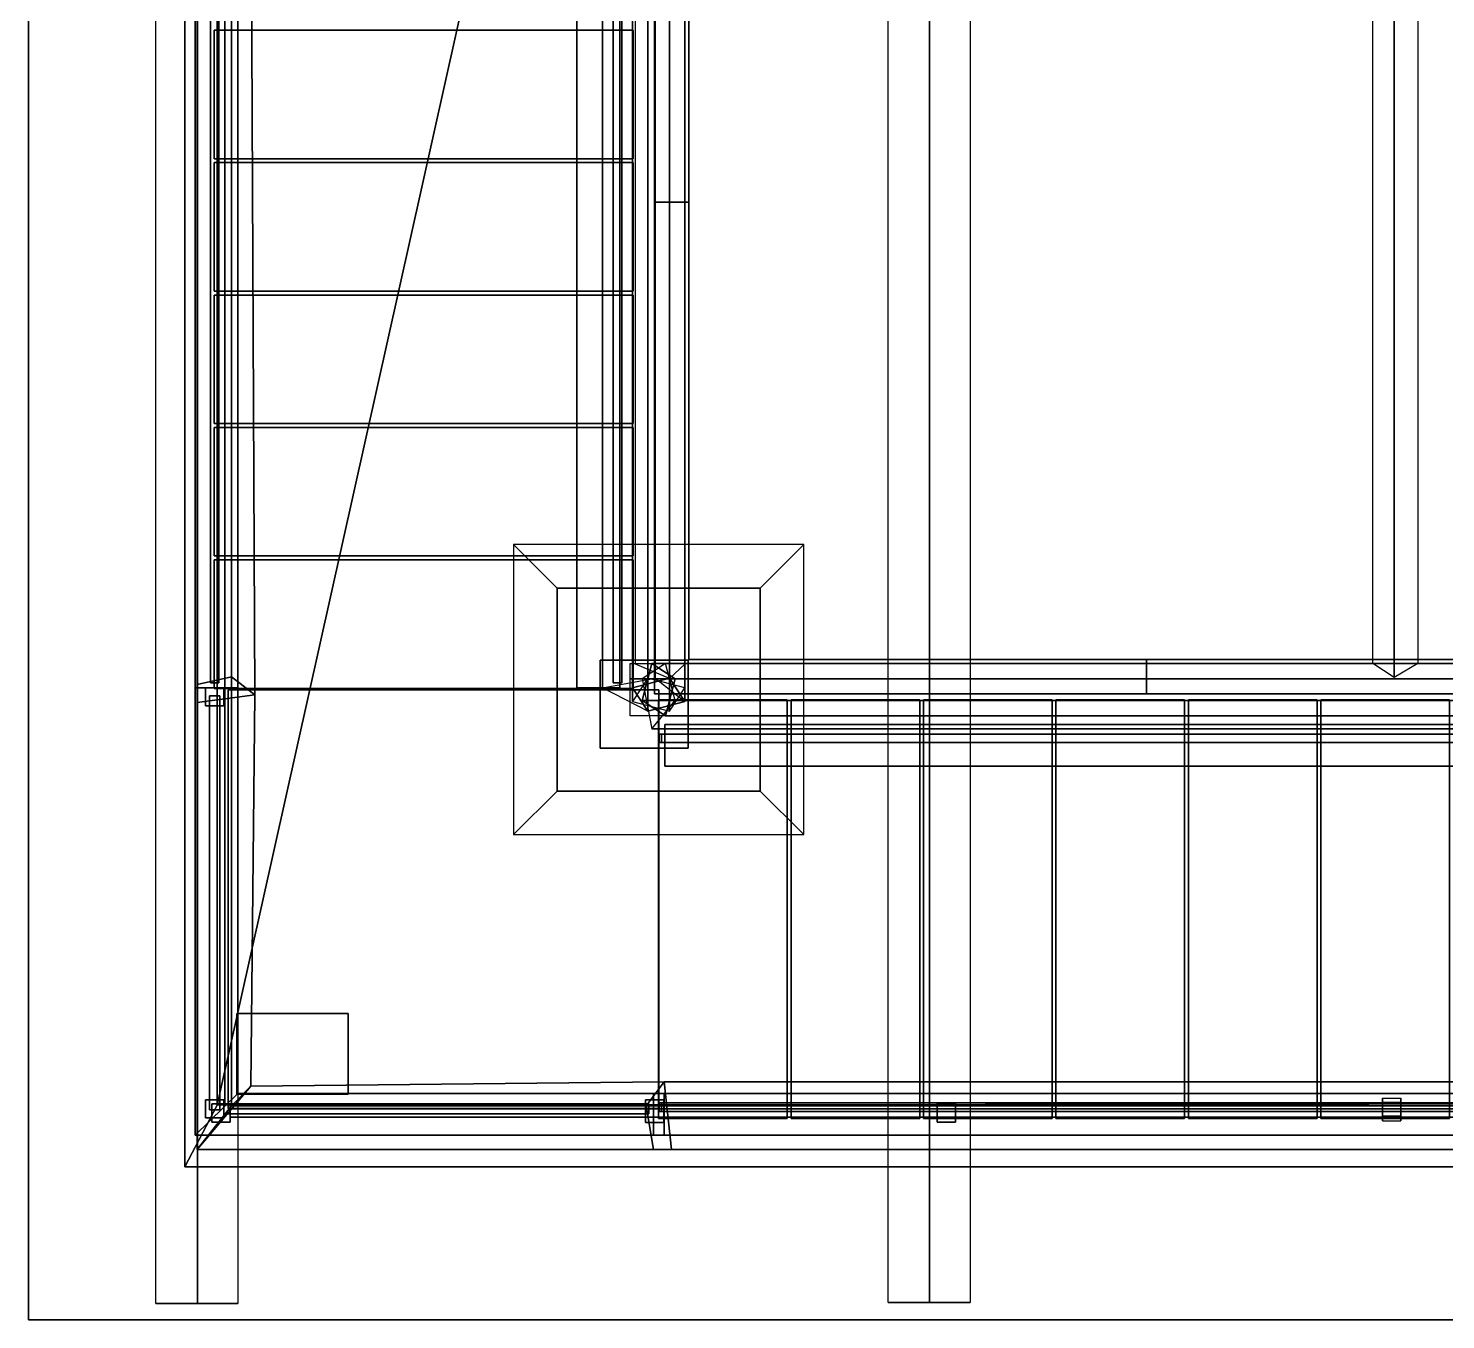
# Model space of a CAD drawing. Extents: x -2.11 to 2.11, y -2.11 to 2.11.
# Drawn here: x -2.111 to 0.096, y -2.111 to -0.099 of the extents above; entities that cross this region are included whole.
import ezdxf

# ---------------------------------------------------------------- set-up
doc = ezdxf.new("R2010")
doc.units = 0

msp = doc.modelspace()

# ---------------------------------------------------------------- linework, layer by layer
for points in [[(-2.1109, 2.1109, 8.2671), (2.1109, 2.1109, 8.2671), (2.1109, -2.111, 8.2671), (-2.1109, -2.111, 8.2671)], [(-2.1109, 2.1109, 8.3197), (-2.1109, 2.1109, 8.2671), (-2.1109, -2.111, 8.2671), (-2.1109, -2.111, 8.3197)], [(2.1109, 2.1109, 8.3197), (-2.1109, 2.1109, 8.3197), (-2.1109, -2.111, 8.3197), (2.1109, -2.111, 8.3197)], [(-1.9124, -2.0859, 8.2575), (-1.9124, 2.0894, 8.2575), (-1.8478, 2.0894, 8.2093), (-1.8478, -2.0859, 8.2093)], [(-1.8478, -2.0859, 8.2093), (-1.8478, 2.0894, 8.2093), (-1.7847, 2.0894, 8.2575), (-1.7847, -2.0859, 8.2575)], [(-0.7723, -2.0845, 8.2635), (-0.7723, 2.0908, 8.2635), (-0.7076, 2.0908, 8.2152), (-0.7076, -2.0845, 8.2152)], [(-0.7076, -2.0845, 8.2152), (-0.7076, 2.0908, 8.2152), (-0.6445, 2.0908, 8.2635), (-0.6445, -2.0845, 8.2635)], [(-1.8674, 1.8369, 6.4598), (-1.8674, -1.8728, 6.4598), (-1.8171, -1.7767, 6.4799), (-1.8171, 1.7829, 6.4799)], [(-1.8674, 1.8369, 6.4115), (-1.8674, -1.8728, 6.4115), (-1.8674, -1.8728, 6.4598), (-1.8674, 1.8369, 6.4598)], [(-1.8171, 1.7606, 6.4568), (-1.8171, -1.7767, 6.4568), (-1.8674, -1.8728, 6.4115), (-1.8674, 1.8369, 6.4115)], [(-1.8513, 1.8312, 7.0367), (-1.8513, -1.8234, 7.0367), (-1.7846, -1.7585, 7.0367), (-1.7846, 1.7604, 7.0367)], [(-1.8513, 1.8312, 6.9723), (-1.8513, -1.8234, 6.9723), (-1.8513, -1.8234, 7.0367), (-1.8513, 1.8312, 7.0367)], [(-1.7846, 1.7604, 6.9723), (-1.7846, -1.7585, 6.9723), (-1.8513, -1.8234, 6.9723), (-1.8513, 1.8312, 6.9723)], [(-1.8171, -1.7767, 6.4449), (-1.8171, -1.7767, 6.5051), (-1.8171, 1.7892, 6.5051), (-1.8171, 1.7892, 6.4449)], [(-1.8171, 1.7892, 6.4449), (-1.1615, 1.1656, 6.4449), (-1.8171, -1.7767, 6.4449)], [(-1.8171, 1.7892, 6.5051), (-1.8171, -1.7767, 6.5051), (-1.1615, 1.1656, 6.5051)], [(-1.8051, 1.7787, 6.7456), (-1.8051, -1.7748, 6.7456), (-1.817, -1.7748, 6.7456), (-1.817, 1.7787, 6.7456)], [(-1.817, 1.7787, 6.7456), (-1.817, -1.7748, 6.7456), (-1.817, -1.7748, 6.8845), (-1.817, 1.7787, 6.8845)], [(-1.8051, -1.7748, 6.8845), (-1.8051, 1.7787, 6.8845), (-1.817, 1.7787, 6.8845), (-1.817, -1.7748, 6.8845)], [(-1.8051, 1.7787, 6.5706), (-1.8051, -1.7748, 6.5706), (-1.817, -1.7748, 6.5706), (-1.817, 1.7787, 6.5706)], [(-1.817, 1.7787, 6.5706), (-1.817, -1.7748, 6.5706), (-1.817, -1.7748, 6.7095), (-1.817, 1.7787, 6.7095)], [(-1.8051, -1.7748, 6.7095), (-1.8051, 1.7787, 6.7095), (-1.817, 1.7787, 6.7095), (-1.817, -1.7748, 6.7095)], [(-1.8051, 1.7787, 6.8845), (-1.8051, -1.7748, 6.8845), (-1.8051, -1.7748, 6.7456), (-1.8051, 1.7787, 6.7456)], [(-1.8051, 1.7787, 6.7095), (-1.8051, -1.7748, 6.7095), (-1.8051, -1.7748, 6.5706), (-1.8051, 1.7787, 6.5706)], [(-1.7846, 1.7604, 7.0367), (-1.7846, -1.7585, 7.0367), (-1.7846, -1.7585, 6.9723), (-1.7846, 1.7604, 6.9723)], [(-1.2167, -1.1266, 2.5074), (-1.1348, -1.1114, 2.5617), (-1.1348, 1.1705, 1.2394), (-1.2167, 1.1554, 1.1988)], [(-1.1702, -1.1266, 5.1357), (-1.1702, 1.1554, 6.458), (-1.1126, 1.1705, 6.4401), (-1.1126, -1.1114, 5.1178)], [(-1.1702, -1.148, 2.5438), (-1.1702, 1.1339, 3.8661), (-1.1464, 1.1705, 3.8229), (-1.1464, -1.1114, 2.5005)], [(-1.1464, -1.1114, 2.5005), (-1.1464, 1.1705, 3.8229), (-1.0887, 1.1554, 3.8408), (-1.0887, -1.1266, 2.5185)], [(-1.1348, -1.1114, 2.5617), (-1.0887, -1.148, 2.5185), (-1.0887, 1.1339, 1.1961), (-1.1348, 1.1705, 1.2394)], [(-1.1126, -1.1114, 5.1178), (-1.1126, 1.1705, 6.4401), (-1.0887, 1.1339, 6.4834), (-1.0887, -1.148, 5.161)], [(-1.8479, 1.1375, 1.2236), (-1.8479, -1.1216, 2.5323), (-1.7944, -1.1098, 2.5499), (-1.7944, 1.1493, 1.2412)], [(1.7698, 1.1656, 6.4449), (1.7698, -1.7735, 6.4449), (-1.8171, -1.7767, 6.4449), (-1.1615, 1.1656, 6.4449)], [(1.7698, -1.7735, 6.5051), (1.7698, 1.1656, 6.5051), (-1.1615, 1.1656, 6.5051), (-1.8171, -1.7767, 6.5051)], [(-1.7944, 1.1493, 1.2412), (-1.7944, -1.1098, 2.5499), (-1.7584, -1.1377, 2.5074), (-1.7685, 1.1213, 1.1988)], [(-1.1464, -1.1632, 2.5005), (-1.2167, -1.1266, 2.5074), (-1.2167, 1.1554, 1.1988), (-1.1464, 1.1188, 1.1782)], [(-1.1464, -1.1632, 5.179), (-1.1464, 1.1188, 6.5013), (-1.1702, 1.1554, 6.458), (-1.1702, -1.1266, 5.1357)], [(-1.0887, -1.1266, 2.5185), (-1.0887, 1.1554, 3.8408), (-1.1126, 1.1188, 3.8841), (-1.1126, -1.1632, 2.5617)], [(-1.8513, 1.1276, 1.8021), (-1.8513, -1.1265, 3.1173), (-1.7846, -1.1265, 3.1173), (-1.7846, 1.1276, 1.8021)], [(-1.8513, 1.1276, 1.742), (-1.8513, -1.1265, 3.0442), (-1.8513, -1.1265, 3.1173), (-1.8513, 1.1276, 1.8021)], [(-1.7846, 1.1276, 1.742), (-1.7846, -1.1265, 3.0442), (-1.8513, -1.1265, 3.0442), (-1.8513, 1.1276, 1.742)], [(-1.8479, 1.1095, 1.1812), (-1.8479, -1.1494, 2.4871), (-1.8479, -1.1216, 2.5323), (-1.8479, 1.1375, 1.2236)], [(-1.8274, -1.1189, 2.8067), (-1.8274, -1.1185, 2.9496), (-1.8274, 1.1433, 1.639), (-1.8274, 1.1396, 1.498)], [(-1.8142, 1.1433, 1.639), (-1.8274, 1.1433, 1.639), (-1.8274, -1.1185, 2.9496), (-1.8142, -1.1185, 2.9496)], [(-1.8274, -1.1191, 2.6201), (-1.8274, -1.1187, 2.7631), (-1.8274, 1.1432, 1.4524), (-1.8274, 1.1394, 1.3114)], [(-1.8142, 1.1432, 1.4524), (-1.8274, 1.1432, 1.4524), (-1.8274, -1.1187, 2.7631), (-1.8142, -1.1187, 2.7631)], [(-1.8142, -1.1189, 2.8067), (-1.8274, -1.1189, 2.8067), (-1.8274, 1.1396, 1.498), (-1.8142, 1.1396, 1.498)], [(-1.8142, -1.1191, 2.6201), (-1.8274, -1.1191, 2.6201), (-1.8274, 1.1394, 1.3114), (-1.8142, 1.1394, 1.3114)], [(-1.8142, -1.1185, 2.9496), (-1.8142, -1.1189, 2.8067), (-1.8142, 1.1396, 1.498), (-1.8142, 1.1433, 1.639)], [(-1.8142, -1.1187, 2.7631), (-1.8142, -1.1191, 2.6201), (-1.8142, 1.1394, 1.3114), (-1.8142, 1.1432, 1.4524)], [(-1.7846, 1.1276, 1.8021), (-1.7846, -1.1265, 3.1173), (-1.7846, -1.1265, 3.0442), (-1.7846, 1.1276, 1.742)], [(-1.1902, 1.1276, 1.742), (-1.1902, -1.1265, 3.0442), (-1.2569, -1.1265, 3.0442), (-1.2569, 1.1276, 1.742)], [(-1.2569, 1.1276, 1.742), (-1.2569, -1.1265, 3.0442), (-1.2569, -1.1265, 3.1173), (-1.2569, 1.1276, 1.8021)], [(-1.2569, 1.1276, 1.8021), (-1.2569, -1.1265, 3.1173), (-1.1902, -1.1265, 3.1173), (-1.1902, 1.1276, 1.8021)], [(-1.1869, 1.1433, 1.639), (-1.2001, 1.1433, 1.639), (-1.2001, -1.1185, 2.9496), (-1.1869, -1.1185, 2.9496)], [(-1.2001, -1.1189, 2.8067), (-1.2001, -1.1185, 2.9496), (-1.2001, 1.1433, 1.639), (-1.2001, 1.1396, 1.498)], [(-1.1869, 1.1432, 1.4524), (-1.2001, 1.1432, 1.4524), (-1.2001, -1.1187, 2.7631), (-1.1869, -1.1187, 2.7631)], [(-1.2001, -1.1191, 2.6201), (-1.2001, -1.1187, 2.7631), (-1.2001, 1.1432, 1.4524), (-1.2001, 1.1394, 1.3114)], [(-1.1869, -1.1189, 2.8067), (-1.2001, -1.1189, 2.8067), (-1.2001, 1.1396, 1.498), (-1.1869, 1.1396, 1.498)], [(-1.1869, -1.1191, 2.6201), (-1.2001, -1.1191, 2.6201), (-1.2001, 1.1394, 1.3114), (-1.1869, 1.1394, 1.3114)], [(-1.1902, 1.1276, 1.8021), (-1.1902, -1.1265, 3.1173), (-1.1902, -1.1265, 3.0442), (-1.1902, 1.1276, 1.742)], [(-1.1869, -1.1185, 2.9496), (-1.1869, -1.1189, 2.8067), (-1.1869, 1.1396, 1.498), (-1.1869, 1.1433, 1.639)], [(-1.1869, -1.1187, 2.7631), (-1.1869, -1.1191, 2.6201), (-1.1869, 1.1394, 1.3114), (-1.1869, 1.1432, 1.4524)], [(-1.1126, -1.1632, 2.5617), (-1.1126, 1.1188, 3.8841), (-1.1702, 1.1339, 3.8661), (-1.1702, -1.148, 2.5438)], [(-1.0887, -1.148, 2.5185), (-1.1464, -1.1632, 2.5005), (-1.1464, 1.1188, 1.1782), (-1.0887, 1.1339, 1.1961)], [(-1.0887, -1.148, 5.161), (-1.0887, 1.1339, 6.4834), (-1.1464, 1.1188, 6.5013), (-1.1464, -1.1632, 5.179)], [(-1.1361, 1.1362, 8.2964), (-1.1361, 0.3697, 7.7148), (-1.1361, -0.3699, 7.7148), (-1.1361, -1.1363, 8.2964)], [(-1.7685, 1.1213, 1.1988), (-1.7584, -1.1377, 2.5074), (-1.8479, -1.1494, 2.4871), (-1.8479, 1.1095, 1.1812)], [(-1.1656, -1.0896, 6.4449), (-1.1656, 1.0865, 6.4449), (-1.1126, 1.1068, 6.4155), (-1.1126, -1.1124, 6.4155)], [(-1.1126, -1.1124, 6.4155), (-1.1126, 1.1068, 6.4155), (-1.0887, 1.0865, 6.4449), (-1.0887, -1.0896, 6.4449)], [(0.0159, 1.109, 6.4203), (0.0159, -1.1105, 6.4203), (-0.0173, -1.0886, 6.4449), (-0.0173, 1.089, 6.4449)], [(0.0525, 1.089, 6.4449), (0.0525, -1.0886, 6.4449), (0.0159, -1.1105, 6.4203), (0.0159, 1.109, 6.4203)], [(-1.1464, 1.0834, 1.2562), (-1.1702, 1.0834, 1.2086), (-1.1702, -1.0834, 1.2086), (-1.1464, -1.0834, 1.2562)], [(-1.1702, 1.0834, 1.2086), (-1.1126, 1.0834, 1.1888), (-1.1126, -1.0834, 1.1888), (-1.1702, -1.0834, 1.2086)], [(-1.1126, 1.0834, 2.5649), (-1.1702, 1.0834, 2.5451), (-1.1702, -1.0834, 2.5451), (-1.1126, -1.0834, 2.5649)], [(-1.1702, 1.0834, 2.5451), (-1.1464, 1.0834, 2.4974), (-1.1464, -1.0834, 2.4974), (-1.1702, -1.0834, 2.5451)], [(-1.1126, 1.0834, 3.8735), (-1.1702, 1.0834, 3.8537), (-1.1702, -1.0834, 3.8537), (-1.1126, -1.0834, 3.8735)], [(-1.1702, 1.0834, 3.8537), (-1.1464, 1.0834, 3.806), (-1.1464, -1.0834, 3.806), (-1.1702, -1.0834, 3.8537)], [(-1.1464, 1.0834, 5.1821), (-1.1702, 1.0834, 5.1344), (-1.1702, -1.0834, 5.1344), (-1.1464, -1.0834, 5.1821)], [(-1.1702, 1.0834, 5.1344), (-1.1126, 1.0834, 5.1146), (-1.1126, -1.0834, 5.1146), (-1.1702, -1.0834, 5.1344)], [(-1.1464, -1.1632, 5.1178), (-1.1702, -1.1266, 5.161), (-1.1702, 1.0834, 3.8387), (-1.1464, 1.0834, 3.7954)], [(-1.1702, -1.1266, 5.161), (-1.1126, -1.1114, 5.179), (-1.1126, 1.0834, 3.8566), (-1.1702, 1.0834, 3.8387)], [(-1.0887, 1.0834, 1.2365), (-1.1464, 1.0834, 1.2562), (-1.1464, -1.0834, 1.2562), (-1.0887, -1.0834, 1.2365)], [(-1.1464, 1.0834, 2.4974), (-1.0887, 1.0834, 2.5172), (-1.0887, -1.0834, 2.5172), (-1.1464, -1.0834, 2.4974)], [(-1.1464, 1.0834, 3.806), (-1.0887, 1.0834, 3.8258), (-1.0887, -1.0834, 3.8258), (-1.1464, -1.0834, 3.806)], [(-1.0887, 1.0834, 5.1623), (-1.1464, 1.0834, 5.1821), (-1.1464, -1.0834, 5.1821), (-1.0887, -1.0834, 5.1623)], [(-1.0887, -1.148, 5.1357), (-1.1464, -1.1632, 5.1178), (-1.1464, 1.0834, 3.7954), (-1.0887, 1.0834, 3.8134)], [(-1.1126, 1.0834, 1.1888), (-1.0887, 1.0834, 1.2365), (-1.0887, -1.0834, 1.2365), (-1.1126, -1.0834, 1.1888)], [(-1.0887, 1.0834, 2.5172), (-1.1126, 1.0834, 2.5649), (-1.1126, -1.0834, 2.5649), (-1.0887, -1.0834, 2.5172)], [(-1.0887, 1.0834, 3.8258), (-1.1126, 1.0834, 3.8735), (-1.1126, -1.0834, 3.8735), (-1.0887, -1.0834, 3.8258)], [(-1.1126, 1.0834, 5.1146), (-1.0887, 1.0834, 5.1623), (-1.0887, -1.0834, 5.1623), (-1.1126, -1.0834, 5.1146)], [(-1.1126, -1.1114, 5.179), (-1.0887, -1.148, 5.1357), (-1.0887, 1.0834, 3.8134), (-1.1126, 1.0834, 3.8566)], [(-1.0825, -1.0826, 8.0827), (-1.0825, -0.3699, 7.7148), (-1.0825, 0.3697, 7.7148), (-1.0825, 1.0825, 8.0827)], [(-1.0825, -1.0826, 8.0827), (-1.0825, 1.0825, 8.0827), (1.0825, 1.0825, 8.0827), (1.0825, -1.0826, 8.0827)], [(-1.1361, -0.3699, 7.7148), (-1.1361, 0.3697, 7.7148), (-1.0825, 0.3697, 7.7148), (-1.0825, -0.3699, 7.7148)], [(-1.169, -0.3026, 1.9668), (-1.8214, -0.3026, 1.9668), (-1.8214, -0.1023, 1.9668), (-1.169, -0.1023, 1.9668)], [(-1.8214, -0.1023, 1.9668), (-1.8214, -0.1023, 2.0163), (-1.169, -0.1023, 2.0163), (-1.169, -0.1023, 1.9668)], [(-1.8214, -0.3026, 2.0163), (-1.169, -0.3026, 2.0163), (-1.169, -0.1023, 2.0163), (-1.8214, -0.1023, 2.0163)], [(-1.8214, -0.3026, 1.9668), (-1.8214, -0.3026, 2.0163), (-1.8214, -0.1023, 2.0163), (-1.8214, -0.1023, 1.9668)], [(-1.169, -0.1023, 1.9668), (-1.169, -0.1023, 2.0163), (-1.169, -0.3026, 2.0163), (-1.169, -0.3026, 1.9668)], [(-1.169, -0.3026, 1.9668), (-1.169, -0.3026, 2.0163), (-1.8214, -0.3026, 2.0163), (-1.8214, -0.3026, 1.9668)], [(-1.169, -0.5088, 2.0905), (-1.8214, -0.5088, 2.0905), (-1.8214, -0.3086, 2.0905), (-1.169, -0.3086, 2.0905)], [(-1.8214, -0.3086, 2.0905), (-1.8214, -0.3086, 2.14), (-1.169, -0.3086, 2.14), (-1.169, -0.3086, 2.0905)], [(-1.8214, -0.5088, 2.14), (-1.169, -0.5088, 2.14), (-1.169, -0.3086, 2.14), (-1.8214, -0.3086, 2.14)], [(-1.8214, -0.5088, 2.0905), (-1.8214, -0.5088, 2.14), (-1.8214, -0.3086, 2.14), (-1.8214, -0.3086, 2.0905)], [(-1.169, -0.3086, 2.0905), (-1.169, -0.3086, 2.14), (-1.169, -0.5088, 2.14), (-1.169, -0.5088, 2.0905)], [(-1.1361, -1.1363, 6.5051), (-1.1361, -1.1363, 8.2964), (-1.1361, -0.3699, 7.7148), (-1.1361, -0.3699, 6.5051)], [(-1.1361, -0.3699, 6.5051), (-1.1361, -0.3699, 7.7148), (-1.0825, -0.3699, 7.7148), (-1.0825, -0.3699, 6.5051)], [(-1.0825, -1.0826, 8.0827), (-1.0825, -1.0826, 6.5051), (-1.0825, -0.3699, 6.5051), (-1.0825, -0.3699, 7.7148)], [(-1.169, -0.5088, 2.0905), (-1.169, -0.5088, 2.14), (-1.8214, -0.5088, 2.14), (-1.8214, -0.5088, 2.0905)], [(-1.169, -0.7151, 2.2142), (-1.8214, -0.7151, 2.2142), (-1.8214, -0.5148, 2.2142), (-1.169, -0.5148, 2.2142)], [(-1.8214, -0.5148, 2.2142), (-1.8214, -0.5148, 2.2637), (-1.169, -0.5148, 2.2637), (-1.169, -0.5148, 2.2142)], [(-1.8214, -0.7151, 2.2637), (-1.169, -0.7151, 2.2637), (-1.169, -0.5148, 2.2637), (-1.8214, -0.5148, 2.2637)], [(-1.8214, -0.7151, 2.2142), (-1.8214, -0.7151, 2.2637), (-1.8214, -0.5148, 2.2637), (-1.8214, -0.5148, 2.2142)], [(-1.169, -0.5148, 2.2142), (-1.169, -0.5148, 2.2637), (-1.169, -0.7151, 2.2637), (-1.169, -0.7151, 2.2142)], [(-1.169, -0.7151, 2.2142), (-1.169, -0.7151, 2.2637), (-1.8214, -0.7151, 2.2637), (-1.8214, -0.7151, 2.2142)], [(-1.169, -0.9213, 2.3379), (-1.8214, -0.9213, 2.3379), (-1.8214, -0.7211, 2.3379), (-1.169, -0.7211, 2.3379)], [(-1.8214, -0.7211, 2.3379), (-1.8214, -0.7211, 2.3874), (-1.169, -0.7211, 2.3874), (-1.169, -0.7211, 2.3379)], [(-1.8214, -0.9213, 2.3874), (-1.169, -0.9213, 2.3874), (-1.169, -0.7211, 2.3874), (-1.8214, -0.7211, 2.3874)], [(-1.8214, -0.9213, 2.3379), (-1.8214, -0.9213, 2.3874), (-1.8214, -0.7211, 2.3874), (-1.8214, -0.7211, 2.3379)], [(-1.169, -0.7211, 2.3379), (-1.169, -0.7211, 2.3874), (-1.169, -0.9213, 2.3874), (-1.169, -0.9213, 2.3379)], [(-1.3554, -1.3554, 0.6715), (-1.2876, -1.2876, 1.0356), (-1.2876, -0.9714, 1.0356), (-1.3554, -0.9036, 0.6715)], [(-0.9714, -0.9714, 1.0356), (-0.9036, -0.9036, 0.6715), (-1.3554, -0.9036, 0.6715), (-1.2876, -0.9714, 1.0356)], [(-0.9036, -0.9036, 0.6715), (-0.9714, -0.9714, 1.0356), (-0.9714, -1.2876, 1.0356), (-0.9036, -1.3554, 0.6715)], [(-1.169, -0.9213, 2.3379), (-1.169, -0.9213, 2.3874), (-1.8214, -0.9213, 2.3874), (-1.8214, -0.9213, 2.3379)], [(-1.169, -1.1276, 2.4616), (-1.8214, -1.1276, 2.4616), (-1.8214, -0.9273, 2.4616), (-1.169, -0.9273, 2.4616)], [(-1.8214, -0.9273, 2.4616), (-1.8214, -0.9273, 2.5111), (-1.169, -0.9273, 2.5111), (-1.169, -0.9273, 2.4616)], [(-1.8214, -1.1276, 2.5111), (-1.169, -1.1276, 2.5111), (-1.169, -0.9273, 2.5111), (-1.8214, -0.9273, 2.5111)], [(-1.8214, -1.1276, 2.4616), (-1.8214, -1.1276, 2.5111), (-1.8214, -0.9273, 2.5111), (-1.8214, -0.9273, 2.4616)], [(-1.169, -0.9273, 2.4616), (-1.169, -0.9273, 2.5111), (-1.169, -1.1276, 2.5111), (-1.169, -1.1276, 2.4616)], [(-0.9714, -0.9714, 1.0356), (-1.2876, -0.9714, 1.0356), (-1.2876, -1.2876, 1.0356), (-0.9714, -1.2876, 1.0356)], [(-1.2208, -1.0834, 1.0356), (-1.2208, -1.0834, 8.2634), (-1.0834, -1.0834, 8.2634), (-1.0834, -1.0834, 1.0356)], [(-1.2208, -1.2208, 1.0356), (-1.2208, -1.2208, 8.2634), (-1.2208, -1.0834, 8.2634), (-1.2208, -1.0834, 1.0356)], [(-1.1737, -1.0887, 6.4449), (1.0884, -1.0887, 6.4449), (1.1125, -1.1126, 6.4155), (-1.1737, -1.1126, 6.4155)], [(-1.1402, -1.0887, 5.1357), (1.1418, -1.0887, 3.8134), (1.1266, -1.1464, 3.7954), (-1.1554, -1.1464, 5.1178)], [(-1.1402, -1.0887, 5.161), (-1.1554, -1.1464, 5.179), (1.1266, -1.1464, 6.5013), (1.1418, -1.0887, 6.4834)], [(-1.1402, -1.0887, 2.5185), (1.1418, -1.0887, 1.1961), (1.1266, -1.1464, 1.1782), (-1.1554, -1.1464, 2.5005)], [(-1.1188, -1.0887, 2.5185), (-1.1554, -1.1126, 2.5617), (1.1266, -1.1126, 3.8841), (1.1632, -1.0887, 3.8408)], [(-1.1036, -1.1126, 5.179), (1.1784, -1.1126, 3.8566), (1.1418, -1.0887, 3.8134), (-1.1402, -1.0887, 5.1357)], [(-1.1036, -1.1126, 5.1178), (-1.1402, -1.0887, 5.161), (1.1418, -1.0887, 6.4834), (1.1784, -1.1126, 6.4401)], [(-1.1036, -1.1126, 2.5617), (1.1784, -1.1126, 1.2394), (1.1418, -1.0887, 1.1961), (-1.1402, -1.0887, 2.5185)], [(-1.1036, -1.1464, 2.5005), (-1.1188, -1.0887, 2.5185), (1.1632, -1.0887, 3.8408), (1.1784, -1.1464, 3.8229)], [(-1.0834, -1.0834, 1.0356), (-1.0834, -1.0834, 8.2634), (-1.0834, -1.2208, 8.2634), (-1.0834, -1.2208, 1.0356)], [(1.0834, -1.0887, 5.1623), (-1.0834, -1.0887, 5.1623), (-1.0834, -1.1464, 5.1821), (1.0834, -1.1464, 5.1821)], [(1.0834, -1.1126, 5.1146), (-1.0834, -1.1126, 5.1146), (-1.0834, -1.0887, 5.1623), (1.0834, -1.0887, 5.1623)], [(1.0834, -1.1464, 3.806), (-1.0834, -1.1464, 3.806), (-1.0834, -1.0887, 3.8258), (1.0834, -1.0887, 3.8258)], [(1.0834, -1.0887, 3.8258), (-1.0834, -1.0887, 3.8258), (-1.0834, -1.1126, 3.8735), (1.0834, -1.1126, 3.8735)], [(1.0834, -1.1464, 2.4974), (-1.0834, -1.1464, 2.4974), (-1.0834, -1.0887, 2.5172), (1.0834, -1.0887, 2.5172)], [(1.0834, -1.0887, 2.5172), (-1.0834, -1.0887, 2.5172), (-1.0834, -1.1126, 2.5649), (1.0834, -1.1126, 2.5649)], [(1.0834, -1.0887, 1.2365), (-1.0834, -1.0887, 1.2365), (-1.0834, -1.1464, 1.2562), (1.0834, -1.1464, 1.2562)], [(1.0834, -1.1126, 1.1888), (-1.0834, -1.1126, 1.1888), (-1.0834, -1.0887, 1.2365), (1.0834, -1.0887, 1.2365)], [(1.0825, -1.0826, 8.0827), (0.3698, -1.0826, 7.7148), (-0.3698, -1.0826, 7.7148), (-1.0825, -1.0826, 8.0827)], [(-0.3698, -1.0826, 7.7148), (-0.3698, -1.0826, 7.1488), (-1.0825, -1.0826, 6.5051), (-1.0825, -1.0826, 8.0827)], [(0.3698, -1.0826, 7.1488), (1.0825, -1.0826, 6.5051), (-1.0825, -1.0826, 6.5051), (-0.3698, -1.0826, 7.1488)], [(-0.3698, -1.1363, 7.7148), (-0.3698, -1.0826, 7.7148), (0.3698, -1.0826, 7.7148), (0.3698, -1.1363, 7.7148)], [(-0.3698, -1.1363, 7.1488), (0.3698, -1.1363, 7.1488), (0.3698, -1.0826, 7.1488), (-0.3698, -1.0826, 7.1488)], [(-0.3698, -1.1363, 7.1488), (-0.3698, -1.0826, 7.1488), (-0.3698, -1.0826, 7.7148), (-0.3698, -1.1363, 7.7148)], [(-1.8479, -1.1216, 2.5323), (-1.8479, -1.8461, 2.5328), (-1.7944, -1.7779, 2.5588), (-1.7944, -1.1098, 2.5499)], [(-1.8479, -1.1494, 2.4871), (-1.8479, -1.8461, 2.4871), (-1.8479, -1.8461, 2.5328), (-1.8479, -1.1216, 2.5323)], [(-1.7944, -1.1098, 2.5499), (-1.7944, -1.7779, 2.5588), (-1.7643, -1.7475, 2.5074), (-1.7584, -1.1377, 2.5074)], [(1.0884, -1.1702, 6.4449), (-1.1737, -1.1702, 6.4449), (-1.1737, -1.1126, 6.4155), (1.1125, -1.1126, 6.4155)], [(-1.1554, -1.1126, 2.5617), (-1.1402, -1.1907, 2.5438), (1.1418, -1.1907, 3.8661), (1.1266, -1.1126, 3.8841)], [(-1.1188, -1.1702, 5.161), (1.1632, -1.1702, 3.8387), (1.1784, -1.1126, 3.8566), (-1.1036, -1.1126, 5.179)], [(-1.1188, -1.1702, 5.1357), (-1.1036, -1.1126, 5.1178), (1.1784, -1.1126, 6.4401), (1.1632, -1.1702, 6.458)], [(-1.1188, -1.1702, 2.5438), (1.1632, -1.1702, 1.2215), (1.1784, -1.1126, 1.2394), (-1.1036, -1.1126, 2.5617)], [(1.0834, -1.1702, 5.1344), (-1.0834, -1.1702, 5.1344), (-1.0834, -1.1126, 5.1146), (1.0834, -1.1126, 5.1146)], [(1.0834, -1.1126, 3.8735), (-1.0834, -1.1126, 3.8735), (-1.0834, -1.1702, 3.8537), (1.0834, -1.1702, 3.8537)], [(1.0834, -1.1126, 2.5649), (-1.0834, -1.1126, 2.5649), (-1.0834, -1.1702, 2.5451), (1.0834, -1.1702, 2.5451)], [(1.0834, -1.1702, 1.2086), (-1.0834, -1.1702, 1.2086), (-1.0834, -1.1126, 1.1888), (1.0834, -1.1126, 1.1888)], [(-1.8513, -1.1265, 3.1173), (-1.8513, -1.8234, 3.1173), (-1.7846, -1.7585, 3.1173), (-1.7846, -1.1265, 3.1173)], [(-1.8513, -1.1265, 3.0442), (-1.8513, -1.8234, 3.0442), (-1.8513, -1.8234, 3.1173), (-1.8513, -1.1265, 3.1173)], [(-1.7846, -1.1265, 3.0442), (-1.7846, -1.7585, 3.0442), (-1.8513, -1.8234, 3.0442), (-1.8513, -1.1265, 3.0442)], [(-1.7584, -1.1377, 2.5074), (-1.7643, -1.7475, 2.5074), (-1.8479, -1.8461, 2.4871), (-1.8479, -1.1494, 2.4871)], [(-1.835, -1.1549, 2.5379), (-1.835, -1.1549, 3.0442), (-1.835, -1.1265, 3.0442), (-1.835, -1.1265, 2.5379)], [(-1.8066, -1.1265, 3.0442), (-1.8066, -1.1265, 2.5379), (-1.835, -1.1265, 2.5379), (-1.835, -1.1265, 3.0442)], [(-1.813, -1.7842, 2.7854), (-1.813, -1.139, 2.7854), (-1.8287, -1.139, 2.7854), (-1.8287, -1.7842, 2.7854)], [(-1.8287, -1.7842, 2.7854), (-1.8287, -1.139, 2.7854), (-1.8287, -1.139, 2.6442), (-1.8287, -1.7842, 2.6442)], [(-1.813, -1.139, 2.6442), (-1.813, -1.7842, 2.6442), (-1.8287, -1.7842, 2.6442), (-1.8287, -1.139, 2.6442)], [(-1.813, -1.139, 2.8216), (-1.813, -1.7842, 2.8216), (-1.8287, -1.7842, 2.8216), (-1.8287, -1.139, 2.8216)], [(-1.8287, -1.7842, 2.9629), (-1.8287, -1.139, 2.9629), (-1.8287, -1.139, 2.8216), (-1.8287, -1.7842, 2.8216)], [(-1.813, -1.7842, 2.9629), (-1.813, -1.139, 2.9629), (-1.8287, -1.139, 2.9629), (-1.8287, -1.7842, 2.9629)], [(-1.169, -1.1276, 2.4616), (-1.169, -1.1276, 2.5111), (-1.8214, -1.1276, 2.5111), (-1.8214, -1.1276, 2.4616)], [(-1.813, -1.7842, 2.6442), (-1.813, -1.139, 2.6442), (-1.813, -1.139, 2.7854), (-1.813, -1.7842, 2.7854)], [(-1.813, -1.7842, 2.8216), (-1.813, -1.139, 2.8216), (-1.813, -1.139, 2.9629), (-1.813, -1.7842, 2.9629)], [(-1.8066, -1.1265, 2.5379), (-1.8066, -1.1265, 3.0442), (-1.8066, -1.1549, 3.0442), (-1.8066, -1.1549, 2.5379)], [(-1.1292, -1.1296, 2.4951), (-1.1292, -1.7821, 2.4951), (-1.7998, -1.7821, 2.4951), (-1.7998, -1.1296, 2.4951)], [(-1.7998, -1.7821, 2.4951), (-1.7998, -1.7821, 2.5446), (-1.7998, -1.1296, 2.5446), (-1.7998, -1.1296, 2.4951)], [(-1.7998, -1.1296, 2.4951), (-1.7998, -1.1296, 2.5446), (-1.1292, -1.1296, 2.5446), (-1.1292, -1.1296, 2.4951)], [(-1.1292, -1.7821, 2.5446), (-1.1292, -1.1296, 2.5446), (-1.7998, -1.1296, 2.5446), (-1.7998, -1.7821, 2.5446)], [(-1.7846, -1.1265, 3.1173), (-1.7846, -1.7585, 3.1173), (-1.7846, -1.7585, 3.0442), (-1.7846, -1.1265, 3.0442)], [(-1.2569, -1.1265, 3.1173), (-1.2569, -1.1265, 3.0442), (-1.1902, -1.1265, 3.0442), (-1.1902, -1.1265, 3.1173)], [(-1.1554, -1.1464, 5.1178), (1.1266, -1.1464, 3.7954), (1.1632, -1.1702, 3.8387), (-1.1188, -1.1702, 5.161)], [(-1.1554, -1.1464, 5.179), (-1.1188, -1.1702, 5.1357), (1.1632, -1.1702, 6.458), (1.1266, -1.1464, 6.5013)], [(-1.1554, -1.1464, 2.5005), (1.1266, -1.1464, 1.1782), (1.1632, -1.1702, 1.2215), (-1.1188, -1.1702, 2.5438)], [(-1.1402, -1.1907, 2.5438), (-1.1036, -1.1464, 2.5005), (1.1784, -1.1464, 3.8229), (1.1418, -1.1907, 3.8661)], [(0.3698, -1.1363, 7.7148), (1.1361, -1.1363, 8.2964), (-1.1361, -1.1363, 8.2964), (-0.3698, -1.1363, 7.7148)], [(-1.1361, -1.1363, 8.2964), (-1.1361, -1.1363, 6.5051), (-0.3698, -1.1363, 7.1488), (-0.3698, -1.1363, 7.7148)], [(1.1361, -1.1363, 6.5051), (0.3698, -1.1363, 7.1488), (-0.3698, -1.1363, 7.1488), (-1.1361, -1.1363, 6.5051)], [(-0.9294, -1.1453, 2.532), (-0.9294, -1.7977, 2.532), (-1.1296, -1.7977, 2.532), (-1.1296, -1.1453, 2.532)], [(-1.1296, -1.7977, 2.532), (-1.1296, -1.7977, 2.5815), (-1.1296, -1.1453, 2.5815), (-1.1296, -1.1453, 2.532)], [(-1.1296, -1.1453, 2.532), (-1.1296, -1.1453, 2.5815), (-0.9294, -1.1453, 2.5815), (-0.9294, -1.1453, 2.532)], [(-0.9294, -1.7977, 2.5815), (-0.9294, -1.1453, 2.5815), (-1.1296, -1.1453, 2.5815), (-1.1296, -1.7977, 2.5815)], [(-1.1292, -1.1296, 2.4951), (-1.1292, -1.1296, 2.5446), (-1.1292, -1.7821, 2.5446), (-1.1292, -1.7821, 2.4951)], [(1.0834, -1.1464, 5.1821), (-1.0834, -1.1464, 5.1821), (-1.0834, -1.1702, 5.1344), (1.0834, -1.1702, 5.1344)], [(1.0834, -1.1702, 3.8537), (-1.0834, -1.1702, 3.8537), (-1.0834, -1.1464, 3.806), (1.0834, -1.1464, 3.806)], [(1.0834, -1.1702, 2.5451), (-1.0834, -1.1702, 2.5451), (-1.0834, -1.1464, 2.4974), (1.0834, -1.1464, 2.4974)], [(1.0834, -1.1464, 1.2562), (-1.0834, -1.1464, 1.2562), (-1.0834, -1.1702, 1.2086), (1.0834, -1.1702, 1.2086)], [(-0.9294, -1.1453, 2.532), (-0.9294, -1.1453, 2.5815), (-0.9294, -1.7977, 2.5815), (-0.9294, -1.7977, 2.532)], [(-0.7231, -1.1453, 2.6557), (-0.7231, -1.7977, 2.6557), (-0.9233, -1.7977, 2.6557), (-0.9233, -1.1453, 2.6557)], [(-0.9233, -1.7977, 2.6557), (-0.9233, -1.7977, 2.7052), (-0.9233, -1.1453, 2.7052), (-0.9233, -1.1453, 2.6557)], [(-0.9233, -1.1453, 2.6557), (-0.9233, -1.1453, 2.7052), (-0.7231, -1.1453, 2.7052), (-0.7231, -1.1453, 2.6557)], [(-0.7231, -1.7977, 2.7052), (-0.7231, -1.1453, 2.7052), (-0.9233, -1.1453, 2.7052), (-0.9233, -1.7977, 2.7052)], [(-0.7231, -1.1453, 2.6557), (-0.7231, -1.1453, 2.7052), (-0.7231, -1.7977, 2.7052), (-0.7231, -1.7977, 2.6557)], [(-0.5169, -1.1453, 2.7794), (-0.5169, -1.7977, 2.7794), (-0.7171, -1.7977, 2.7794), (-0.7171, -1.1453, 2.7794)], [(-0.7171, -1.7977, 2.7794), (-0.7171, -1.7977, 2.8289), (-0.7171, -1.1453, 2.8289), (-0.7171, -1.1453, 2.7794)], [(-0.7171, -1.1453, 2.7794), (-0.7171, -1.1453, 2.8289), (-0.5169, -1.1453, 2.8289), (-0.5169, -1.1453, 2.7794)], [(-0.5169, -1.7977, 2.8289), (-0.5169, -1.1453, 2.8289), (-0.7171, -1.1453, 2.8289), (-0.7171, -1.7977, 2.8289)], [(-0.5169, -1.1453, 2.7794), (-0.5169, -1.1453, 2.8289), (-0.5169, -1.7977, 2.8289), (-0.5169, -1.7977, 2.7794)], [(-0.3106, -1.1453, 2.9031), (-0.3106, -1.7977, 2.9031), (-0.5109, -1.7977, 2.9031), (-0.5109, -1.1453, 2.9031)], [(-0.5109, -1.7977, 2.9031), (-0.5109, -1.7977, 2.9526), (-0.5109, -1.1453, 2.9526), (-0.5109, -1.1453, 2.9031)], [(-0.5109, -1.1453, 2.9031), (-0.5109, -1.1453, 2.9526), (-0.3106, -1.1453, 2.9526), (-0.3106, -1.1453, 2.9031)], [(-0.3106, -1.7977, 2.9526), (-0.3106, -1.1453, 2.9526), (-0.5109, -1.1453, 2.9526), (-0.5109, -1.7977, 2.9526)], [(-0.3106, -1.1453, 2.9031), (-0.3106, -1.1453, 2.9526), (-0.3106, -1.7977, 2.9526), (-0.3106, -1.7977, 2.9031)], [(-0.1044, -1.1453, 3.0268), (-0.1044, -1.7977, 3.0268), (-0.3046, -1.7977, 3.0268), (-0.3046, -1.1453, 3.0268)], [(-0.3046, -1.7977, 3.0268), (-0.3046, -1.7977, 3.0763), (-0.3046, -1.1453, 3.0763), (-0.3046, -1.1453, 3.0268)], [(-0.3046, -1.1453, 3.0268), (-0.3046, -1.1453, 3.0763), (-0.1044, -1.1453, 3.0763), (-0.1044, -1.1453, 3.0268)], [(-0.1044, -1.7977, 3.0763), (-0.1044, -1.1453, 3.0763), (-0.3046, -1.1453, 3.0763), (-0.3046, -1.7977, 3.0763)], [(-0.1044, -1.1453, 3.0268), (-0.1044, -1.1453, 3.0763), (-0.1044, -1.7977, 3.0763), (-0.1044, -1.7977, 3.0268)], [(0.1019, -1.1453, 3.1505), (0.1019, -1.7977, 3.1505), (-0.0984, -1.7977, 3.1505), (-0.0984, -1.1453, 3.1505)], [(-0.0984, -1.7977, 3.1505), (-0.0984, -1.7977, 3.2), (-0.0984, -1.1453, 3.2), (-0.0984, -1.1453, 3.1505)], [(-0.0984, -1.1453, 3.1505), (-0.0984, -1.1453, 3.2), (0.1019, -1.1453, 3.2), (0.1019, -1.1453, 3.1505)], [(0.1019, -1.7977, 3.2), (0.1019, -1.1453, 3.2), (-0.0984, -1.1453, 3.2), (-0.0984, -1.7977, 3.2)], [(-1.8066, -1.1549, 2.5379), (-1.8066, -1.1549, 3.0442), (-1.835, -1.1549, 3.0442), (-1.835, -1.1549, 2.5379)], [(-1.1198, -1.1838, 3.0442), (1.1388, -1.1838, 4.3653), (1.1388, -1.2487, 4.3653), (-1.1198, -1.2487, 3.0442)], [(-1.1198, -1.2487, 3.1173), (1.1388, -1.2487, 4.4193), (1.1388, -1.1838, 4.4193), (-1.1198, -1.1838, 3.1173)], [(-1.1198, -1.1838, 3.1173), (1.1388, -1.1838, 4.4193), (1.1388, -1.1838, 4.3653), (-1.1198, -1.1838, 3.0442)], [(-1.1198, -1.2487, 3.1173), (-1.1198, -1.1838, 3.1173), (-1.1198, -1.1838, 3.0442), (-1.1198, -1.2487, 3.0442)], [(1.1448, -1.1988, 4.2709), (1.1448, -1.1988, 4.128), (-1.1247, -1.1988, 2.8193), (-1.1285, -1.1988, 2.9602)], [(-1.1285, -1.1988, 2.9602), (-1.1285, -1.2119, 2.9602), (1.1448, -1.2119, 4.2709), (1.1448, -1.1988, 4.2709)], [(1.1448, -1.2119, 4.128), (1.1448, -1.2119, 4.2709), (-1.1285, -1.2119, 2.9602), (-1.1247, -1.2119, 2.8193)], [(1.1448, -1.1988, 4.0843), (1.1448, -1.1988, 3.9414), (-1.1245, -1.1988, 2.6327), (-1.1283, -1.1988, 2.7736)], [(-1.1283, -1.1988, 2.7736), (-1.1283, -1.2119, 2.7736), (1.1448, -1.2119, 4.0843), (1.1448, -1.1988, 4.0843)], [(1.1448, -1.2119, 3.9414), (1.1448, -1.2119, 4.0843), (-1.1283, -1.2119, 2.7736), (-1.1245, -1.2119, 2.6327)], [(1.1448, -1.1988, 4.128), (1.1448, -1.2119, 4.128), (-1.1247, -1.2119, 2.8193), (-1.1247, -1.1988, 2.8193)], [(1.1448, -1.1988, 3.9414), (1.1448, -1.2119, 3.9414), (-1.1245, -1.2119, 2.6327), (-1.1245, -1.1988, 2.6327)], [(-1.0834, -1.2208, 1.0356), (-1.0834, -1.2208, 8.2634), (-1.2208, -1.2208, 8.2634), (-1.2208, -1.2208, 1.0356)], [(-1.1198, -1.2487, 3.0442), (1.1388, -1.2487, 4.3653), (1.1388, -1.2487, 4.4193), (-1.1198, -1.2487, 3.1173)], [(-0.9036, -1.3554, 0.6715), (-0.9714, -1.2876, 1.0356), (-1.2876, -1.2876, 1.0356), (-1.3554, -1.3554, 0.6715)], [(-1.6131, -1.6342, 8.2671), (-1.6131, -1.6342, 0.6715), (-1.7864, -1.6342, 0.6715), (-1.7864, -1.6342, 8.2671)], [(-1.7864, -1.7596, 0.6715), (-1.7864, -1.7596, 8.2671), (-1.7864, -1.6342, 8.2671), (-1.7864, -1.6342, 0.6715)], [(-1.6131, -1.6342, 0.6715), (-1.6131, -1.6342, 8.2671), (-1.6131, -1.7596, 8.2671), (-1.6131, -1.7596, 0.6715)], [(-1.7643, -1.7475, 2.5074), (-1.1211, -1.7407, 2.5074), (-1.1096, -1.8461, 2.4871), (-1.8479, -1.8461, 2.4871)], [(-1.7944, -1.7779, 2.5588), (-1.1488, -1.7779, 2.5499), (-1.1211, -1.7407, 2.5074), (-1.7643, -1.7475, 2.5074)], [(-1.1488, -1.7779, 2.5499), (1.1098, -1.7779, 3.8588), (1.1376, -1.7407, 3.816), (-1.1211, -1.7407, 2.5074)], [(-1.1211, -1.7407, 2.5074), (1.1376, -1.7407, 3.816), (1.1491, -1.8461, 3.7983), (-1.1096, -1.8461, 2.4871)], [(-1.8513, -1.8234, 3.1173), (-1.1373, -1.8234, 3.1173), (-1.1373, -1.7585, 3.1173), (-1.7846, -1.7585, 3.1173)], [(-1.7846, -1.7585, 3.0442), (-1.1211, -1.7585, 3.0506), (-1.1211, -1.8234, 3.0506), (-1.8513, -1.8234, 3.0442)], [(-1.8513, -1.8234, 7.0367), (1.8354, -1.8234, 7.0367), (1.7775, -1.7585, 7.0367), (-1.7846, -1.7585, 7.0367)], [(-1.7846, -1.7585, 6.9723), (1.7775, -1.7585, 6.9723), (1.8354, -1.8234, 6.9723), (-1.8513, -1.8234, 6.9723)], [(-1.6131, -1.7596, 0.6715), (-1.6131, -1.7596, 8.2671), (-1.7864, -1.7596, 8.2671), (-1.7864, -1.7596, 0.6715)], [(-1.7846, -1.7585, 3.1173), (-1.1373, -1.7585, 3.1173), (-1.1211, -1.7585, 3.0506), (-1.7846, -1.7585, 3.0442)], [(-1.7846, -1.7585, 7.0367), (1.7775, -1.7585, 7.0367), (1.7775, -1.7585, 6.9723), (-1.7846, -1.7585, 6.9723)], [(-1.1373, -1.7585, 3.1173), (1.1213, -1.7585, 4.4193), (1.1376, -1.7585, 4.3653), (-1.1211, -1.7585, 3.0506)], [(-1.1373, -1.8234, 3.1173), (1.1213, -1.8234, 4.4193), (1.1213, -1.7585, 4.4193), (-1.1373, -1.7585, 3.1173)], [(-1.1211, -1.7585, 3.0506), (1.1376, -1.7585, 4.3653), (1.1376, -1.8234, 4.3653), (-1.1211, -1.8234, 3.0506)], [(-1.8674, -1.8728, 6.4598), (1.8622, -1.8728, 6.4598), (1.7698, -1.7735, 6.4799), (-1.8171, -1.7767, 6.4799)], [(-1.8171, -1.7767, 6.4568), (1.7698, -1.7735, 6.4449), (1.8622, -1.8728, 6.4115), (-1.8674, -1.8728, 6.4115)], [(-1.8479, -1.8461, 2.5328), (-1.1373, -1.8461, 2.5323), (-1.1488, -1.7779, 2.5499), (-1.7944, -1.7779, 2.5588)], [(-1.835, -1.7967, 2.5328), (-1.835, -1.7967, 3.0442), (-1.835, -1.7683, 3.0442), (-1.835, -1.7683, 2.5328)], [(-1.8066, -1.7683, 3.0442), (-1.8066, -1.7683, 2.5328), (-1.835, -1.7683, 2.5328), (-1.835, -1.7683, 3.0442)], [(-1.8253, -1.8032, 6.4652), (-1.8253, -1.8032, 7.0103), (-1.8253, -1.7748, 7.0103), (-1.8253, -1.7748, 6.4766)], [(-1.7969, -1.7748, 7.0103), (-1.7969, -1.7748, 6.4763), (-1.8253, -1.7748, 6.4766), (-1.8253, -1.7748, 7.0103)], [(1.7698, -1.7735, 6.4449), (1.7698, -1.7735, 6.5051), (-1.8171, -1.7767, 6.5051), (-1.8171, -1.7767, 6.4449)], [(-1.8066, -1.7683, 2.5328), (-1.8066, -1.7683, 3.0442), (-1.8066, -1.7967, 3.0442), (-1.8066, -1.7967, 2.5328)], [(-1.8066, -1.7903, 2.7854), (-1.1448, -1.7903, 2.7854), (-1.1448, -1.7746, 2.7854), (-1.8066, -1.7746, 2.7854)], [(-1.8066, -1.7746, 2.7854), (-1.1448, -1.7746, 2.7854), (-1.1448, -1.7746, 2.6442), (-1.8066, -1.7746, 2.6442)], [(-1.1448, -1.7903, 2.6442), (-1.8066, -1.7903, 2.6442), (-1.8066, -1.7746, 2.6442), (-1.1448, -1.7746, 2.6442)], [(-1.1448, -1.7903, 2.8216), (-1.8066, -1.7903, 2.8216), (-1.8066, -1.7746, 2.8216), (-1.1448, -1.7746, 2.8216)], [(-1.8066, -1.7746, 2.9629), (-1.1448, -1.7746, 2.9629), (-1.1448, -1.7746, 2.8216), (-1.8066, -1.7746, 2.8216)], [(-1.8066, -1.7903, 2.9629), (-1.1448, -1.7903, 2.9629), (-1.1448, -1.7746, 2.9629), (-1.8066, -1.7746, 2.9629)], [(-1.1292, -1.7821, 2.4951), (-1.1292, -1.7821, 2.5446), (-1.7998, -1.7821, 2.5446), (-1.7998, -1.7821, 2.4951)], [(-1.7969, -1.7748, 6.4763), (-1.7969, -1.7748, 7.0103), (-1.7969, -1.8032, 7.0103), (-1.7969, -1.8032, 6.4652)], [(1.7722, -1.7955, 6.7456), (-1.7969, -1.7955, 6.7456), (-1.7969, -1.7825, 6.7456), (1.7722, -1.7825, 6.7456)], [(1.7722, -1.7825, 6.7456), (-1.7969, -1.7825, 6.7456), (-1.7969, -1.7825, 6.8845), (1.7722, -1.7825, 6.8845)], [(-1.7969, -1.7955, 6.8845), (1.7722, -1.7955, 6.8845), (1.7722, -1.7825, 6.8845), (-1.7969, -1.7825, 6.8845)], [(1.7722, -1.7955, 6.5706), (-1.7969, -1.7955, 6.5706), (-1.7969, -1.7825, 6.5706), (1.7722, -1.7825, 6.5706)], [(1.7722, -1.7825, 6.5706), (-1.7969, -1.7825, 6.5706), (-1.7969, -1.7825, 6.7095), (1.7722, -1.7825, 6.7095)], [(-1.7969, -1.7955, 6.7095), (1.7722, -1.7955, 6.7095), (1.7722, -1.7825, 6.7095), (-1.7969, -1.7825, 6.7095)], [(-1.1498, -1.8038, 2.5348), (-1.1498, -1.8038, 3.0506), (-1.1498, -1.7683, 3.0506), (-1.1498, -1.7683, 2.5348)], [(-1.1214, -1.7683, 3.0506), (-1.1214, -1.7683, 2.5348), (-1.1498, -1.7683, 2.5348), (-1.1498, -1.7683, 3.0506)], [(-1.1373, -1.8461, 2.5323), (1.1213, -1.8461, 3.8409), (1.1098, -1.7779, 3.8588), (-1.1488, -1.7779, 2.5499)], [(1.1448, -1.7734, 4.2709), (1.1448, -1.7734, 4.128), (-1.1247, -1.7734, 2.8193), (-1.1285, -1.7734, 2.9602)], [(-1.1285, -1.7734, 2.9602), (-1.1285, -1.7866, 2.9602), (1.1448, -1.7866, 4.2709), (1.1448, -1.7734, 4.2709)], [(1.1448, -1.7866, 4.128), (1.1448, -1.7866, 4.2709), (-1.1285, -1.7866, 2.9602), (-1.1247, -1.7866, 2.8193)], [(1.1448, -1.7734, 4.0843), (1.1448, -1.7734, 3.9414), (-1.1245, -1.7734, 2.6327), (-1.1283, -1.7734, 2.7736)], [(-1.1283, -1.7734, 2.7736), (-1.1283, -1.7866, 2.7736), (1.1448, -1.7866, 4.0843), (1.1448, -1.7734, 4.0843)], [(1.1448, -1.7866, 3.9414), (1.1448, -1.7866, 4.0843), (-1.1283, -1.7866, 2.7736), (-1.1245, -1.7866, 2.6327)], [(1.1448, -1.7734, 4.128), (1.1448, -1.7866, 4.128), (-1.1247, -1.7866, 2.8193), (-1.1247, -1.7734, 2.8193)], [(1.1448, -1.7734, 3.9414), (1.1448, -1.7866, 3.9414), (-1.1245, -1.7866, 2.6327), (-1.1245, -1.7734, 2.6327)], [(-1.1214, -1.7683, 2.5348), (-1.1214, -1.7683, 3.0506), (-1.1214, -1.8038, 3.0506), (-1.1214, -1.8038, 2.5348)], [(-0.6958, -1.8032, 6.4655), (-0.6958, -1.8032, 7.0103), (-0.6958, -1.7748, 7.0103), (-0.6958, -1.7748, 6.4655)], [(-0.6674, -1.7748, 7.0103), (-0.6674, -1.7748, 6.4655), (-0.6958, -1.7748, 6.4655), (-0.6958, -1.7748, 7.0103)], [(-0.6674, -1.7748, 6.4655), (-0.6674, -1.7748, 7.0103), (-0.6674, -1.8032, 7.0103), (-0.6674, -1.8032, 6.4655)], [(-0.0025, -1.8011, 3.1983), (-0.0025, -1.7942, 3.7388), (-0.0025, -1.7658, 3.7388), (-0.0025, -1.7727, 3.1983)], [(0.0259, -1.7658, 3.7388), (0.0259, -1.7727, 3.1983), (-0.0025, -1.7727, 3.1983), (-0.0025, -1.7658, 3.7388)], [(0.0259, -1.7727, 3.1983), (0.0259, -1.7658, 3.7388), (0.0259, -1.7942, 3.7388), (0.0259, -1.8011, 3.1983)], [(-1.8066, -1.7967, 2.5328), (-1.8066, -1.7967, 3.0442), (-1.835, -1.7967, 3.0442), (-1.835, -1.7967, 2.5328)], [(-1.7969, -1.8032, 6.4652), (-1.7969, -1.8032, 7.0103), (-1.8253, -1.8032, 7.0103), (-1.8253, -1.8032, 6.4652)], [(-1.8066, -1.7903, 2.6442), (-1.1448, -1.7903, 2.6442), (-1.1448, -1.7903, 2.7854), (-1.8066, -1.7903, 2.7854)], [(-1.8066, -1.7903, 2.8216), (-1.1448, -1.7903, 2.8216), (-1.1448, -1.7903, 2.9629), (-1.8066, -1.7903, 2.9629)], [(1.7722, -1.7955, 6.8845), (-1.7969, -1.7955, 6.8845), (-1.7969, -1.7955, 6.7456), (1.7722, -1.7955, 6.7456)], [(1.7722, -1.7955, 6.7095), (-1.7969, -1.7955, 6.7095), (-1.7969, -1.7955, 6.5706), (1.7722, -1.7955, 6.5706)], [(-1.1214, -1.8038, 2.5348), (-1.1214, -1.8038, 3.0506), (-1.1498, -1.8038, 3.0506), (-1.1498, -1.8038, 2.5348)], [(-0.9294, -1.7977, 2.532), (-0.9294, -1.7977, 2.5815), (-1.1296, -1.7977, 2.5815), (-1.1296, -1.7977, 2.532)], [(-0.7231, -1.7977, 2.6557), (-0.7231, -1.7977, 2.7052), (-0.9233, -1.7977, 2.7052), (-0.9233, -1.7977, 2.6557)], [(-0.5169, -1.7977, 2.7794), (-0.5169, -1.7977, 2.8289), (-0.7171, -1.7977, 2.8289), (-0.7171, -1.7977, 2.7794)], [(-0.6674, -1.8032, 6.4655), (-0.6674, -1.8032, 7.0103), (-0.6958, -1.8032, 7.0103), (-0.6958, -1.8032, 6.4655)], [(-0.3106, -1.7977, 2.9031), (-0.3106, -1.7977, 2.9526), (-0.5109, -1.7977, 2.9526), (-0.5109, -1.7977, 2.9031)], [(-0.1044, -1.7977, 3.0268), (-0.1044, -1.7977, 3.0763), (-0.3046, -1.7977, 3.0763), (-0.3046, -1.7977, 3.0268)], [(0.1019, -1.7977, 3.1505), (0.1019, -1.7977, 3.2), (-0.0984, -1.7977, 3.2), (-0.0984, -1.7977, 3.1505)], [(0.0259, -1.8011, 3.1983), (0.0259, -1.7942, 3.7388), (-0.0025, -1.7942, 3.7388), (-0.0025, -1.8011, 3.1983)], [(-1.8513, -1.8234, 3.0442), (-1.1211, -1.8234, 3.0506), (-1.1373, -1.8234, 3.1173), (-1.8513, -1.8234, 3.1173)], [(-1.8513, -1.8234, 6.9723), (1.8354, -1.8234, 6.9723), (1.8354, -1.8234, 7.0367), (-1.8513, -1.8234, 7.0367)], [(-1.1211, -1.8234, 3.0506), (1.1376, -1.8234, 4.3653), (1.1213, -1.8234, 4.4193), (-1.1373, -1.8234, 3.1173)], [(-1.8479, -1.8461, 2.4871), (-1.1096, -1.8461, 2.4871), (-1.1373, -1.8461, 2.5323), (-1.8479, -1.8461, 2.5328)], [(-1.1096, -1.8461, 2.4871), (1.1491, -1.8461, 3.7983), (1.1213, -1.8461, 3.8409), (-1.1373, -1.8461, 2.5323)], [(-1.8674, -1.8728, 6.4115), (1.8622, -1.8728, 6.4115), (1.8622, -1.8728, 6.4598), (-1.8674, -1.8728, 6.4598)], [(-1.7847, -2.0859, 8.2575), (-1.9124, -2.0859, 8.2575), (-1.8478, -2.0859, 8.2093)], [(-0.6445, -2.0845, 8.2635), (-0.7723, -2.0845, 8.2635), (-0.7076, -2.0845, 8.2152)], [(2.1109, -2.111, 8.2671), (2.1109, -2.111, 8.3197), (-2.1109, -2.111, 8.3197), (-2.1109, -2.111, 8.2671)]]:
    msp.add_3dface(points)

doc.saveas('drawing.dxf')
